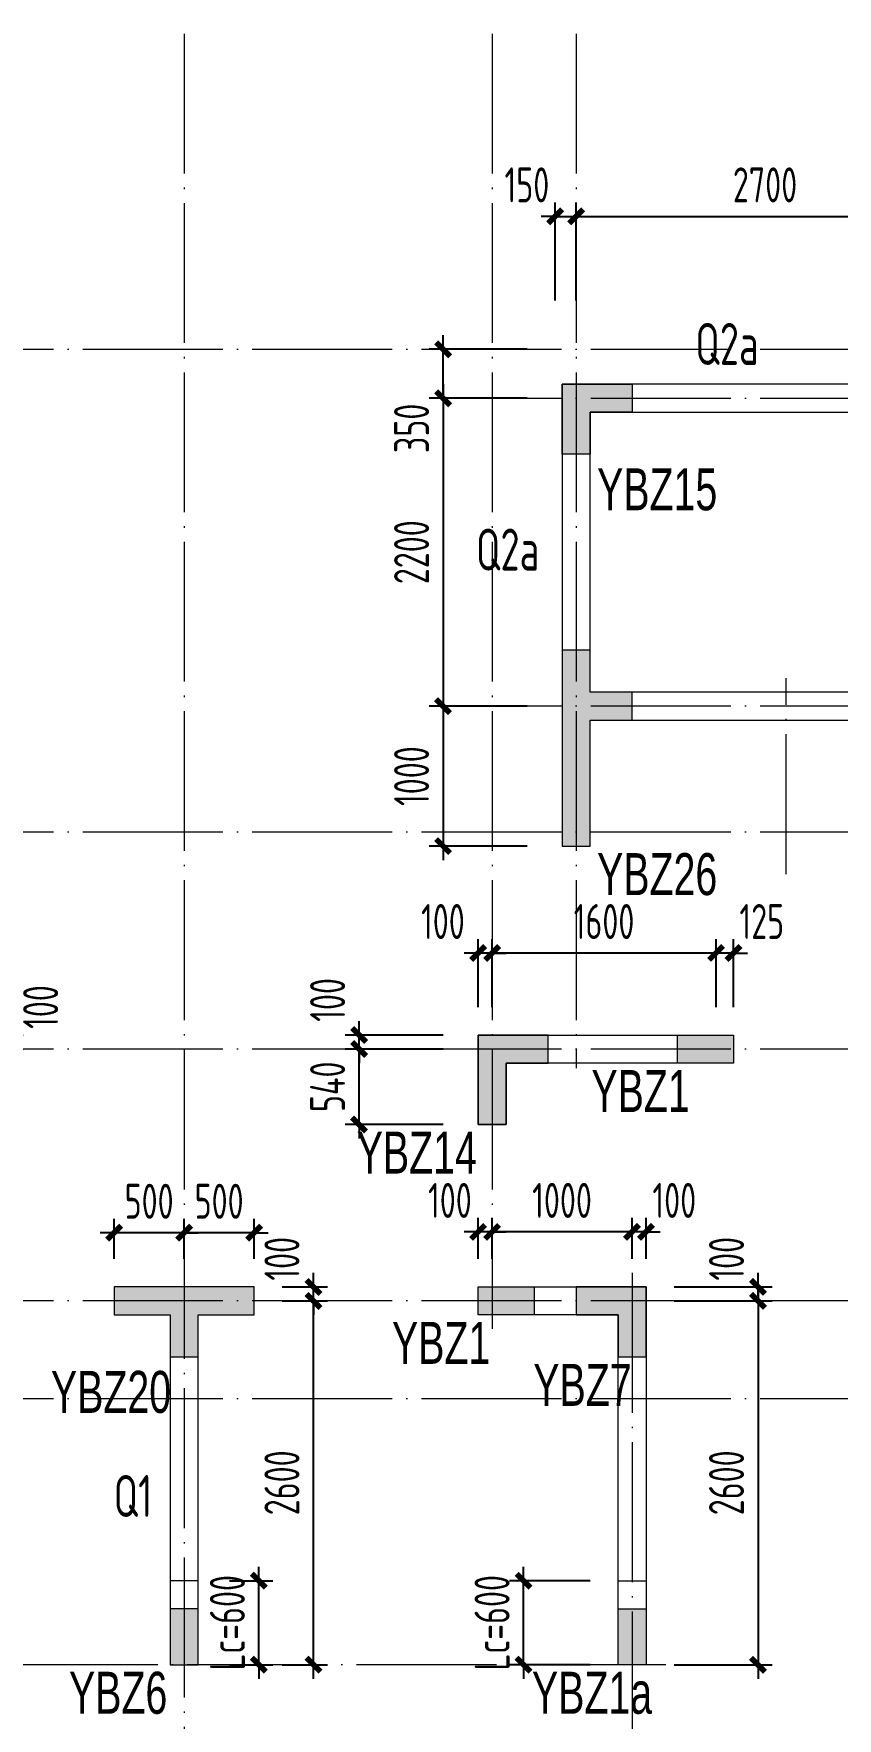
# Model space of a CAD drawing. Extents: x -129922 to 1190196, y -520662 to 139923.
# Drawn here: x 319721 to 325462, y -278751 to -266713 of the extents above; entities that cross this region are included whole.
import ezdxf
from ezdxf.enums import TextEntityAlignment as Align

# ---------------------------------------------------------------- set-up
doc = ezdxf.new("R2010")
doc.units = 0
doc.header["$LTSCALE"] = 1000
doc.header["$MEASUREMENT"] = 0
doc.linetypes.add('DOTE', pattern=[2.42, 2, -0.2, 0.02, -0.2])
for name, color, linetype, lineweight in [('A-轴线-塔楼', 1, 'DOTE', 9), ('A-轴线-隔墙', 41, 'DOTE', 9), ('S-基础-HATCH', 251, 'Continuous', 20), ('S-墙柱-COLU', 50, 'Continuous', 20), ('S-墙柱-DIM', 3, 'Continuous', 20), ('S-墙柱-Lc填充', 8, 'Continuous', 9), ('S-墙柱-WALL', 6, 'Continuous', 20), ('S-墙柱-编号', 4, 'Continuous', 20), ('S-通用-TEXT', 7, 'Continuous', 20)]:
    doc.layers.add(name, color=color, linetype=linetype, lineweight=lineweight)
doc.styles.add('BW_Dim', font='Bweng.shx', dxfattribs={"width": 0.7, "bigfont": 'hztxt.shx'})
doc.styles.add('TSSD_Dimension', font='tssdeng.shx', dxfattribs={"width": 0.7, "bigfont": 'HZTXT.SHX'})
doc.styles.add('TSSD_Rein', font='tssdeng.shx', dxfattribs={"width": 0.7, "bigfont": 'hztxt.shx'})
doc.dimstyles.new('TSSD_100_100', dxfattribs={"dimtxt": 250, "dimasz": 100, "dimexe": 100, "dimexo": 200, "dimgap": 100, "dimtad": 1, "dimdec": 0, "dimzin": 0, "dimdsep": 46, "dimtxsty": 'TSSD_Dimension', "dimblk": 'ARCHTICK', "dimcen": 0, "dimdle": 100, "dimclrt": 7, "dimadec": 0, "dimazin": 0, "dimtfac": 1, "dimtdec": 0, "dimtix": 1, "dimtmove": 2, "dimatfit": 0, "dimfxl": 0, "dimtolj": 1, "dimtzin": 0, "dimarcsym": 0})

# ---------------------------------------------------------------- blocks, each defined once
blk = doc.blocks.new('ZHOUWANG3')
at = {"layer": 'A-轴线-塔楼', "linetype": 'DOTE', "ltscale": 0.5}
for p, q in [((118952, 248942), (118952, 226834)), ((121152, 248942), (121152, 239686)), ((121752, 248942), (121752, 241550)), ((139798, 246686), (85362, 246686)), ((139798, 246336), (121152, 246336)), ((139798, 244136), (121152, 244136)), ((139798, 243236), (85362, 243236)), ((139798, 241686), (85362, 241686)), ((122152, 240086), (122152, 225988)), ((139798, 239886), (85362, 239886)), ((139798, 239186), (85362, 239186))]:
    blk.add_line(p, q, dxfattribs=at)
at = {"layer": 'A-轴线-隔墙', "ltscale": 0.5}
for p, q in [((123252, 242936), (123252, 244336)), ((122394, 237286), (101608, 237286))]:
    blk.add_line(p, q, dxfattribs=at)
blk = doc.blocks.new('_ArchTick')
at = {"color": 0, "linetype": 'ByBlock', "const_width": 0.4}
blk.add_lwpolyline([(-0.5, -0.5), (0.5, 0.5)], dxfattribs=at)
blk = doc.blocks.new('*D1221')
at = {"layer": 'Defpoints', "color": 0, "transparency": 16777216}
for p in [(318696, -273868), (319546, -273868), (318746, -273968)]:
    blk.add_point(p, dxfattribs=at)
at = {"layer": 'S-墙柱-DIM', "color": 0, "lineweight": -2, "transparency": 16777216}
for p, q in [((318896, -273868), (319646, -273868)), ((319546, -273868), (319546, -273768)), ((319546, -273968), (319546, -273868)), ((318946, -273968), (319646, -273968)), ((319546, -273968), (319546, -274068))]:
    blk.add_line(p, q, dxfattribs=at)
at = {"layer": 'S-墙柱-DIM', "color": 0, "lineweight": -2, "transparency": 16777216, "xscale": 100, "yscale": 100, "zscale": 100}
for p, rotation in [((319546, -273868), 270), ((319546, -273968), 90)]:
    blk.add_blockref('_ArchTick', p, dxfattribs=dict(at, rotation=rotation))
at = {"layer": 'S-墙柱-DIM', "color": 7, "transparency": 16777216, "insert": (319771, -273668), "char_height": 250, "attachment_point": 5, "rotation": 90, "style": 'TSSD_Dimension'}
blk.add_mtext('\\A1;100', dxfattribs=at)
blk = doc.blocks.new('*D1232')
at = {"layer": 'Defpoints', "color": 0, "transparency": 16777216}
for p in [(320296, -275281), (320296, -275668), (320796, -275668)]:
    blk.add_point(p, dxfattribs=at)
at = {"layer": 'S-墙柱-DIM', "color": 0, "lineweight": -2, "transparency": 16777216}
for p, q in [((320296, -275468), (320296, -275181)), ((320796, -275468), (320796, -275181)), ((320296, -275281), (320196, -275281)), ((320796, -275281), (320296, -275281)), ((320796, -275281), (320896, -275281))]:
    blk.add_line(p, q, dxfattribs=at)
at = {"layer": 'S-墙柱-DIM', "color": 0, "lineweight": -2, "transparency": 16777216, "xscale": 100, "yscale": 100, "zscale": 100}
blk.add_blockref('_ArchTick', (320296, -275281), dxfattribs=at)
at = {"layer": 'S-墙柱-DIM', "color": 0, "lineweight": -2, "transparency": 16777216, "xscale": 100, "yscale": 100, "zscale": 100, "rotation": 180}
blk.add_blockref('_ArchTick', (320796, -275281), dxfattribs=at)
at = {"layer": 'S-墙柱-DIM', "color": 7, "transparency": 16777216, "insert": (320546, -275056), "char_height": 250, "attachment_point": 5, "style": 'TSSD_Dimension'}
blk.add_mtext('\\A1;500', dxfattribs=at)
blk = doc.blocks.new('*D1233')
at = {"layer": 'Defpoints', "color": 0, "transparency": 16777216}
for p in [(320796, -275281), (320796, -275668), (321296, -275668)]:
    blk.add_point(p, dxfattribs=at)
at = {"layer": 'S-墙柱-DIM', "color": 0, "lineweight": -2, "transparency": 16777216}
for p, q in [((320796, -275468), (320796, -275181)), ((321296, -275468), (321296, -275181)), ((320796, -275281), (320696, -275281)), ((321296, -275281), (320796, -275281)), ((321296, -275281), (321396, -275281))]:
    blk.add_line(p, q, dxfattribs=at)
at = {"layer": 'S-墙柱-DIM', "color": 0, "lineweight": -2, "transparency": 16777216, "xscale": 100, "yscale": 100, "zscale": 100}
blk.add_blockref('_ArchTick', (320796, -275281), dxfattribs=at)
at = {"layer": 'S-墙柱-DIM', "color": 0, "lineweight": -2, "transparency": 16777216, "xscale": 100, "yscale": 100, "zscale": 100, "rotation": 180}
blk.add_blockref('_ArchTick', (321296, -275281), dxfattribs=at)
at = {"layer": 'S-墙柱-DIM', "color": 7, "transparency": 16777216, "insert": (321046, -275056), "char_height": 250, "attachment_point": 5, "style": 'TSSD_Dimension'}
blk.add_mtext('\\A1;500', dxfattribs=at)
blk = doc.blocks.new('*D1234')
at = {"layer": 'Defpoints', "color": 0, "transparency": 16777216}
for p in [(321296, -275668), (321720, -275668), (321296, -275768)]:
    blk.add_point(p, dxfattribs=at)
at = {"layer": 'S-墙柱-DIM', "color": 0, "lineweight": -2, "transparency": 16777216}
for p, q in [((321496, -275668), (321820, -275668)), ((321720, -275668), (321720, -275568)), ((321720, -275768), (321720, -275668)), ((321496, -275768), (321820, -275768)), ((321720, -275768), (321720, -275868))]:
    blk.add_line(p, q, dxfattribs=at)
at = {"layer": 'S-墙柱-DIM', "color": 0, "lineweight": -2, "transparency": 16777216, "xscale": 100, "yscale": 100, "zscale": 100}
for p, rotation in [((321720, -275668), 270), ((321720, -275768), 90)]:
    blk.add_blockref('_ArchTick', p, dxfattribs=dict(at, rotation=rotation))
at = {"layer": 'S-墙柱-DIM', "color": 7, "transparency": 16777216, "insert": (321495, -275467), "char_height": 250, "attachment_point": 5, "rotation": 90, "style": 'TSSD_Dimension'}
blk.add_mtext('\\A1;100', dxfattribs=at)
blk = doc.blocks.new('*D1235')
at = {"layer": 'Defpoints', "color": 0, "transparency": 16777216}
for p in [(321296, -275768), (321720, -275768), (321296, -278368)]:
    blk.add_point(p, dxfattribs=at)
at = {"layer": 'S-墙柱-DIM', "color": 0, "lineweight": -2, "transparency": 16777216}
for p, q in [((321720, -278468), (321720, -275668)), ((321496, -275768), (321820, -275768)), ((321496, -278368), (321820, -278368))]:
    blk.add_line(p, q, dxfattribs=at)
at = {"layer": 'S-墙柱-DIM', "color": 0, "lineweight": -2, "transparency": 16777216, "xscale": 100, "yscale": 100, "zscale": 100}
for p, rotation in [((321720, -275768), 90), ((321720, -278368), 270)]:
    blk.add_blockref('_ArchTick', p, dxfattribs=dict(at, rotation=rotation))
at = {"layer": 'S-墙柱-DIM', "color": 7, "transparency": 16777216, "insert": (321495, -277068), "char_height": 250, "attachment_point": 5, "rotation": 90, "style": 'TSSD_Dimension'}
blk.add_mtext('\\A1;2600', dxfattribs=at)
blk = doc.blocks.new('*D1236')
at = {"layer": 'Defpoints', "color": 0, "transparency": 16777216}
for p in [(323996, -275275), (323996, -275668), (324096, -275668)]:
    blk.add_point(p, dxfattribs=at)
at = {"layer": 'S-墙柱-DIM', "color": 0, "lineweight": -2, "transparency": 16777216}
for p, q in [((323996, -275468), (323996, -275175)), ((324096, -275468), (324096, -275175)), ((323996, -275275), (323896, -275275)), ((324096, -275275), (323996, -275275)), ((324096, -275275), (324196, -275275))]:
    blk.add_line(p, q, dxfattribs=at)
at = {"layer": 'S-墙柱-DIM', "color": 0, "lineweight": -2, "transparency": 16777216, "xscale": 100, "yscale": 100, "zscale": 100}
blk.add_blockref('_ArchTick', (323996, -275275), dxfattribs=at)
at = {"layer": 'S-墙柱-DIM', "color": 0, "lineweight": -2, "transparency": 16777216, "xscale": 100, "yscale": 100, "zscale": 100, "rotation": 180}
blk.add_blockref('_ArchTick', (324096, -275275), dxfattribs=at)
at = {"layer": 'S-墙柱-DIM', "color": 7, "transparency": 16777216, "insert": (324298, -275050), "char_height": 250, "attachment_point": 5, "style": 'TSSD_Dimension'}
blk.add_mtext('\\A1;100', dxfattribs=at)
blk = doc.blocks.new('*D1237')
at = {"layer": 'Defpoints', "color": 0, "transparency": 16777216}
for p in [(322996, -275275), (322996, -275668), (323996, -275668)]:
    blk.add_point(p, dxfattribs=at)
at = {"layer": 'S-墙柱-DIM', "color": 0, "lineweight": -2, "transparency": 16777216}
for p, q in [((322996, -275468), (322996, -275175)), ((323996, -275468), (323996, -275175)), ((324096, -275275), (322896, -275275))]:
    blk.add_line(p, q, dxfattribs=at)
at = {"layer": 'S-墙柱-DIM', "color": 0, "lineweight": -2, "transparency": 16777216, "xscale": 100, "yscale": 100, "zscale": 100, "rotation": 180}
blk.add_blockref('_ArchTick', (322996, -275275), dxfattribs=at)
at = {"layer": 'S-墙柱-DIM', "color": 0, "lineweight": -2, "transparency": 16777216, "xscale": 100, "yscale": 100, "zscale": 100}
blk.add_blockref('_ArchTick', (323996, -275275), dxfattribs=at)
at = {"layer": 'S-墙柱-DIM', "color": 7, "transparency": 16777216, "insert": (323496, -275050), "char_height": 250, "attachment_point": 5, "style": 'TSSD_Dimension'}
blk.add_mtext('\\A1;1000', dxfattribs=at)
blk = doc.blocks.new('*D1238')
at = {"layer": 'Defpoints', "color": 0, "transparency": 16777216}
for p in [(322896, -275275), (322896, -275668), (322996, -275668)]:
    blk.add_point(p, dxfattribs=at)
at = {"layer": 'S-墙柱-DIM', "color": 0, "lineweight": -2, "transparency": 16777216}
for p, q in [((322896, -275468), (322896, -275175)), ((322996, -275468), (322996, -275175)), ((322896, -275275), (322796, -275275)), ((322996, -275275), (322896, -275275)), ((322996, -275275), (323096, -275275))]:
    blk.add_line(p, q, dxfattribs=at)
at = {"layer": 'S-墙柱-DIM', "color": 0, "lineweight": -2, "transparency": 16777216, "xscale": 100, "yscale": 100, "zscale": 100}
blk.add_blockref('_ArchTick', (322896, -275275), dxfattribs=at)
at = {"layer": 'S-墙柱-DIM', "color": 0, "lineweight": -2, "transparency": 16777216, "xscale": 100, "yscale": 100, "zscale": 100, "rotation": 180}
blk.add_blockref('_ArchTick', (322996, -275275), dxfattribs=at)
at = {"layer": 'S-墙柱-DIM', "color": 7, "transparency": 16777216, "insert": (322695, -275050), "char_height": 250, "attachment_point": 5, "style": 'TSSD_Dimension'}
blk.add_mtext('\\A1;100', dxfattribs=at)
blk = doc.blocks.new('*D1239')
at = {"layer": 'Defpoints', "color": 0, "transparency": 16777216}
for p in [(324096, -275668), (324896, -275668), (324096, -275768)]:
    blk.add_point(p, dxfattribs=at)
at = {"layer": 'S-墙柱-DIM', "color": 0, "lineweight": -2, "transparency": 16777216}
for p, q in [((324296, -275668), (324996, -275668)), ((324896, -275668), (324896, -275568)), ((324896, -275768), (324896, -275668)), ((324296, -275768), (324996, -275768)), ((324896, -275768), (324896, -275868))]:
    blk.add_line(p, q, dxfattribs=at)
at = {"layer": 'S-墙柱-DIM', "color": 0, "lineweight": -2, "transparency": 16777216, "xscale": 100, "yscale": 100, "zscale": 100}
for p, rotation in [((324896, -275668), 270), ((324896, -275768), 90)]:
    blk.add_blockref('_ArchTick', p, dxfattribs=dict(at, rotation=rotation))
at = {"layer": 'S-墙柱-DIM', "color": 7, "transparency": 16777216, "insert": (324671, -275467), "char_height": 250, "attachment_point": 5, "rotation": 90, "style": 'TSSD_Dimension'}
blk.add_mtext('\\A1;100', dxfattribs=at)
blk = doc.blocks.new('*D1240')
at = {"layer": 'Defpoints', "color": 0, "transparency": 16777216}
for p in [(324096, -275768), (324096, -278368), (324896, -278368)]:
    blk.add_point(p, dxfattribs=at)
at = {"layer": 'S-墙柱-DIM', "color": 0, "lineweight": -2, "transparency": 16777216}
for p, q in [((324896, -275668), (324896, -278468)), ((324296, -275768), (324996, -275768)), ((324296, -278368), (324996, -278368))]:
    blk.add_line(p, q, dxfattribs=at)
at = {"layer": 'S-墙柱-DIM', "color": 0, "lineweight": -2, "transparency": 16777216, "xscale": 100, "yscale": 100, "zscale": 100}
for p, rotation in [((324896, -275768), 90), ((324896, -278368), 270)]:
    blk.add_blockref('_ArchTick', p, dxfattribs=dict(at, rotation=rotation))
at = {"layer": 'S-墙柱-DIM', "color": 7, "transparency": 16777216, "insert": (324671, -277068), "char_height": 250, "attachment_point": 5, "rotation": 90, "style": 'TSSD_Dimension'}
blk.add_mtext('\\A1;2600', dxfattribs=at)
blk = doc.blocks.new('*D1245')
at = {"layer": 'Defpoints', "color": 0, "transparency": 16777216}
for p in [(322896, -273282), (322896, -273868), (322996, -273868)]:
    blk.add_point(p, dxfattribs=at)
at = {"layer": 'S-墙柱-DIM', "color": 0, "lineweight": -2, "transparency": 16777216}
for p, q in [((322896, -273668), (322896, -273182)), ((322996, -273668), (322996, -273182)), ((322896, -273282), (322796, -273282)), ((322996, -273282), (322896, -273282)), ((322996, -273282), (323096, -273282))]:
    blk.add_line(p, q, dxfattribs=at)
at = {"layer": 'S-墙柱-DIM', "color": 0, "lineweight": -2, "transparency": 16777216, "xscale": 100, "yscale": 100, "zscale": 100}
blk.add_blockref('_ArchTick', (322896, -273282), dxfattribs=at)
at = {"layer": 'S-墙柱-DIM', "color": 0, "lineweight": -2, "transparency": 16777216, "xscale": 100, "yscale": 100, "zscale": 100, "rotation": 180}
blk.add_blockref('_ArchTick', (322996, -273282), dxfattribs=at)
at = {"layer": 'S-墙柱-DIM', "color": 7, "transparency": 16777216, "insert": (322645, -273057), "char_height": 250, "attachment_point": 5, "style": 'TSSD_Dimension'}
blk.add_mtext('\\A1;100', dxfattribs=at)
blk = doc.blocks.new('*D1246')
at = {"layer": 'Defpoints', "color": 0, "transparency": 16777216}
for p in [(322996, -273282), (322996, -273868), (324596, -273868)]:
    blk.add_point(p, dxfattribs=at)
at = {"layer": 'S-墙柱-DIM', "color": 0, "lineweight": -2, "transparency": 16777216}
for p, q in [((322996, -273668), (322996, -273182)), ((324596, -273668), (324596, -273182)), ((324696, -273282), (322896, -273282))]:
    blk.add_line(p, q, dxfattribs=at)
at = {"layer": 'S-墙柱-DIM', "color": 0, "lineweight": -2, "transparency": 16777216, "xscale": 100, "yscale": 100, "zscale": 100, "rotation": 180}
blk.add_blockref('_ArchTick', (322996, -273282), dxfattribs=at)
at = {"layer": 'S-墙柱-DIM', "color": 0, "lineweight": -2, "transparency": 16777216, "xscale": 100, "yscale": 100, "zscale": 100}
blk.add_blockref('_ArchTick', (324596, -273282), dxfattribs=at)
at = {"layer": 'S-墙柱-DIM', "color": 7, "transparency": 16777216, "insert": (323796, -273057), "char_height": 250, "attachment_point": 5, "style": 'TSSD_Dimension'}
blk.add_mtext('\\A1;1600', dxfattribs=at)
blk = doc.blocks.new('*D1247')
at = {"layer": 'Defpoints', "color": 0, "transparency": 16777216}
for p in [(324596, -273282), (324596, -273868), (324721, -273868)]:
    blk.add_point(p, dxfattribs=at)
at = {"layer": 'S-墙柱-DIM', "color": 0, "lineweight": -2, "transparency": 16777216}
for p, q in [((324596, -273668), (324596, -273182)), ((324721, -273668), (324721, -273182)), ((324596, -273282), (324496, -273282)), ((324721, -273282), (324596, -273282)), ((324721, -273282), (324821, -273282))]:
    blk.add_line(p, q, dxfattribs=at)
at = {"layer": 'S-墙柱-DIM', "color": 0, "lineweight": -2, "transparency": 16777216, "xscale": 100, "yscale": 100, "zscale": 100}
blk.add_blockref('_ArchTick', (324596, -273282), dxfattribs=at)
at = {"layer": 'S-墙柱-DIM', "color": 0, "lineweight": -2, "transparency": 16777216, "xscale": 100, "yscale": 100, "zscale": 100, "rotation": 180}
blk.add_blockref('_ArchTick', (324721, -273282), dxfattribs=at)
at = {"layer": 'S-墙柱-DIM', "color": 7, "transparency": 16777216, "insert": (324923, -273057), "char_height": 250, "attachment_point": 5, "style": 'TSSD_Dimension'}
blk.add_mtext('\\A1;125', dxfattribs=at)
blk = doc.blocks.new('*D1248')
at = {"layer": 'Defpoints', "color": 0, "transparency": 16777216}
for p in [(322046, -273868), (322846, -273868), (322846, -273968)]:
    blk.add_point(p, dxfattribs=at)
at = {"layer": 'S-墙柱-DIM', "color": 0, "lineweight": -2, "transparency": 16777216}
for p, q in [((322646, -273868), (321946, -273868)), ((322046, -273868), (322046, -273768)), ((322046, -273968), (322046, -273868)), ((322646, -273968), (321946, -273968)), ((322046, -273968), (322046, -274068))]:
    blk.add_line(p, q, dxfattribs=at)
at = {"layer": 'S-墙柱-DIM', "color": 0, "lineweight": -2, "transparency": 16777216, "xscale": 100, "yscale": 100, "zscale": 100}
for p, rotation in [((322046, -273868), 270), ((322046, -273968), 90)]:
    blk.add_blockref('_ArchTick', p, dxfattribs=dict(at, rotation=rotation))
at = {"layer": 'S-墙柱-DIM', "color": 7, "transparency": 16777216, "insert": (321821, -273617), "char_height": 250, "attachment_point": 5, "rotation": 90, "style": 'TSSD_Dimension'}
blk.add_mtext('\\A1;100', dxfattribs=at)
blk = doc.blocks.new('*D1249')
at = {"layer": 'Defpoints', "color": 0, "transparency": 16777216}
for p in [(322046, -273968), (322846, -273968), (322846, -274508)]:
    blk.add_point(p, dxfattribs=at)
at = {"layer": 'S-墙柱-DIM', "color": 0, "lineweight": -2, "transparency": 16777216}
for p, q in [((322046, -273968), (322046, -273868)), ((322646, -273968), (321946, -273968)), ((322046, -274508), (322046, -273968)), ((322646, -274508), (321946, -274508)), ((322046, -274508), (322046, -274608))]:
    blk.add_line(p, q, dxfattribs=at)
at = {"layer": 'S-墙柱-DIM', "color": 0, "lineweight": -2, "transparency": 16777216, "xscale": 100, "yscale": 100, "zscale": 100}
for p, rotation in [((322046, -273968), 270), ((322046, -274508), 90)]:
    blk.add_blockref('_ArchTick', p, dxfattribs=dict(at, rotation=rotation))
at = {"layer": 'S-墙柱-DIM', "color": 7, "transparency": 16777216, "insert": (321821, -274238), "char_height": 250, "attachment_point": 5, "rotation": 90, "style": 'TSSD_Dimension'}
blk.add_mtext('\\A1;540', dxfattribs=at)
blk = doc.blocks.new('*D1293')
at = {"layer": 'Defpoints', "color": 0, "transparency": 16777216}
for p in [(320921, -277768), (321330, -277768), (320921, -278368)]:
    blk.add_point(p, dxfattribs=at)
at = {"layer": 'S-墙柱-DIM', "color": 0, "lineweight": -2, "transparency": 16777216}
for p, q in [((321330, -277768), (321330, -277668)), ((321121, -277768), (321430, -277768)), ((321330, -278368), (321330, -277768)), ((321121, -278368), (321430, -278368)), ((321330, -278368), (321330, -278468))]:
    blk.add_line(p, q, dxfattribs=at)
at = {"layer": 'S-墙柱-DIM', "color": 0, "lineweight": -2, "transparency": 16777216, "xscale": 100, "yscale": 100, "zscale": 100}
for p, rotation in [((321330, -277768), 270), ((321330, -278368), 90)]:
    blk.add_blockref('_ArchTick', p, dxfattribs=dict(at, rotation=rotation))
at = {"layer": 'S-墙柱-DIM', "color": 7, "transparency": 16777216, "insert": (321105, -278068), "char_height": 250, "attachment_point": 5, "rotation": 90, "style": 'TSSD_Dimension'}
blk.add_mtext('\\A1;Lc=600', dxfattribs=at)
blk = doc.blocks.new('*D1294')
at = {"layer": 'Defpoints', "color": 0, "transparency": 16777216}
for p in [(323221, -277768), (323896, -277768), (323896, -278368)]:
    blk.add_point(p, dxfattribs=at)
at = {"layer": 'S-墙柱-DIM', "color": 0, "lineweight": -2, "transparency": 16777216}
for p, q in [((323221, -277768), (323221, -277668)), ((323696, -277768), (323121, -277768)), ((323221, -278368), (323221, -277768)), ((323696, -278368), (323121, -278368)), ((323221, -278368), (323221, -278468))]:
    blk.add_line(p, q, dxfattribs=at)
at = {"layer": 'S-墙柱-DIM', "color": 0, "lineweight": -2, "transparency": 16777216, "xscale": 100, "yscale": 100, "zscale": 100}
for p, rotation in [((323221, -277768), 270), ((323221, -278368), 90)]:
    blk.add_blockref('_ArchTick', p, dxfattribs=dict(at, rotation=rotation))
at = {"layer": 'S-墙柱-DIM', "color": 7, "transparency": 16777216, "insert": (322996, -278068), "char_height": 250, "attachment_point": 5, "rotation": 90, "style": 'TSSD_Dimension'}
blk.add_mtext('\\A1;Lc=600', dxfattribs=at)
blk = doc.blocks.new('*D1300')
at = {"layer": 'Defpoints', "color": 0, "transparency": 16777216}
for p in [(323446, -269318), (322646, -271518), (323446, -271518)]:
    blk.add_point(p, dxfattribs=at)
at = {"layer": 'S-墙柱-DIM', "color": 0, "lineweight": -2, "transparency": 16777216}
for p, q in [((322646, -269218), (322646, -271618)), ((323246, -269318), (322546, -269318)), ((323246, -271518), (322546, -271518))]:
    blk.add_line(p, q, dxfattribs=at)
at = {"layer": 'S-墙柱-DIM', "color": 0, "lineweight": -2, "transparency": 16777216, "xscale": 100, "yscale": 100, "zscale": 100}
for p, rotation in [((322646, -269318), 90), ((322646, -271518), 270)]:
    blk.add_blockref('_ArchTick', p, dxfattribs=dict(at, rotation=rotation))
at = {"layer": 'S-墙柱-DIM', "color": 7, "transparency": 16777216, "insert": (322421, -270418), "char_height": 250, "attachment_point": 5, "rotation": 90, "style": 'TSSD_Dimension'}
blk.add_mtext('\\A1;2200', dxfattribs=at)
blk = doc.blocks.new('*D1302')
at = {"layer": 'Defpoints', "color": 0, "transparency": 16777216}
for p in [(326296, -268018), (323596, -268818), (326296, -268818)]:
    blk.add_point(p, dxfattribs=at)
at = {"layer": 'S-墙柱-DIM', "color": 0, "lineweight": -2, "transparency": 16777216}
for p, q in [((323596, -268618), (323596, -267918)), ((326296, -268618), (326296, -267918)), ((323496, -268018), (326396, -268018))]:
    blk.add_line(p, q, dxfattribs=at)
at = {"layer": 'S-墙柱-DIM', "color": 0, "lineweight": -2, "transparency": 16777216, "xscale": 100, "yscale": 100, "zscale": 100, "rotation": 180}
blk.add_blockref('_ArchTick', (323596, -268018), dxfattribs=at)
at = {"layer": 'S-墙柱-DIM', "color": 0, "lineweight": -2, "transparency": 16777216, "xscale": 100, "yscale": 100, "zscale": 100}
blk.add_blockref('_ArchTick', (326296, -268018), dxfattribs=at)
at = {"layer": 'S-墙柱-DIM', "color": 7, "transparency": 16777216, "insert": (324946, -267793), "char_height": 250, "attachment_point": 5, "style": 'TSSD_Dimension'}
blk.add_mtext('\\A1;2700', dxfattribs=at)
blk = doc.blocks.new('*D1303')
at = {"layer": 'Defpoints', "color": 0, "transparency": 16777216}
for p in [(323596, -268018), (323446, -268818), (323596, -268818)]:
    blk.add_point(p, dxfattribs=at)
at = {"layer": 'S-墙柱-DIM', "color": 0, "lineweight": -2, "transparency": 16777216}
for p, q in [((323446, -268618), (323446, -267918)), ((323596, -268618), (323596, -267918)), ((323446, -268018), (323346, -268018)), ((323446, -268018), (323596, -268018)), ((323596, -268018), (323696, -268018))]:
    blk.add_line(p, q, dxfattribs=at)
at = {"layer": 'S-墙柱-DIM', "color": 0, "lineweight": -2, "transparency": 16777216, "xscale": 100, "yscale": 100, "zscale": 100}
blk.add_blockref('_ArchTick', (323446, -268018), dxfattribs=at)
at = {"layer": 'S-墙柱-DIM', "color": 0, "lineweight": -2, "transparency": 16777216, "xscale": 100, "yscale": 100, "zscale": 100, "rotation": 180}
blk.add_blockref('_ArchTick', (323596, -268018), dxfattribs=at)
at = {"layer": 'S-墙柱-DIM', "color": 7, "transparency": 16777216, "insert": (323245, -267793), "char_height": 250, "attachment_point": 5, "style": 'TSSD_Dimension'}
blk.add_mtext('\\A1;150', dxfattribs=at)
blk = doc.blocks.new('*D1304')
at = {"layer": 'Defpoints', "color": 0, "transparency": 16777216}
for p in [(322646, -268968), (323446, -268968), (323446, -269318)]:
    blk.add_point(p, dxfattribs=at)
at = {"layer": 'S-墙柱-DIM', "color": 0, "lineweight": -2, "transparency": 16777216}
for p, q in [((322646, -268968), (322646, -268868)), ((323246, -268968), (322546, -268968)), ((322646, -269318), (322646, -268968)), ((323246, -269318), (322546, -269318)), ((322646, -269318), (322646, -269418))]:
    blk.add_line(p, q, dxfattribs=at)
at = {"layer": 'S-墙柱-DIM', "color": 0, "lineweight": -2, "transparency": 16777216, "xscale": 100, "yscale": 100, "zscale": 100}
for p, rotation in [((322646, -268968), 270), ((322646, -269318), 90)]:
    blk.add_blockref('_ArchTick', p, dxfattribs=dict(at, rotation=rotation))
at = {"layer": 'S-墙柱-DIM', "color": 7, "transparency": 16777216, "insert": (322421, -269533), "char_height": 250, "attachment_point": 5, "rotation": 90, "style": 'TSSD_Dimension'}
blk.add_mtext('\\A1;350', dxfattribs=at)
blk = doc.blocks.new('*D1305')
at = {"layer": 'Defpoints', "color": 0, "transparency": 16777216}
for p in [(323446, -271518), (322646, -272518), (323446, -272518)]:
    blk.add_point(p, dxfattribs=at)
at = {"layer": 'S-墙柱-DIM', "color": 0, "lineweight": -2, "transparency": 16777216}
for p, q in [((322646, -271418), (322646, -272618)), ((323246, -271518), (322546, -271518)), ((323246, -272518), (322546, -272518))]:
    blk.add_line(p, q, dxfattribs=at)
at = {"layer": 'S-墙柱-DIM', "color": 0, "lineweight": -2, "transparency": 16777216, "xscale": 100, "yscale": 100, "zscale": 100}
for p, rotation in [((322646, -271518), 90), ((322646, -272518), 270)]:
    blk.add_blockref('_ArchTick', p, dxfattribs=dict(at, rotation=rotation))
at = {"layer": 'S-墙柱-DIM', "color": 7, "transparency": 16777216, "insert": (322421, -272018), "char_height": 250, "attachment_point": 5, "rotation": 90, "style": 'TSSD_Dimension'}
blk.add_mtext('\\A1;1000', dxfattribs=at)

msp = doc.modelspace()

# ---------------------------------------------------------------- hatches: boundary and pattern name
at = {"layer": 'S-基础-HATCH'}
for points in [[(323696.4, -269418.2), (323696.4, -269718.2), (323496.4, -269718.2), (323496.4, -269218.2), (323996.4, -269218.2), (323996.4, -269418.2)], [(323496.4, -272518.2), (323696.4, -272518.2), (323696.4, -271618.2), (323996.4, -271618.2), (323996.4, -271418.2), (323696.4, -271418.2), (323696.4, -271118.2), (323496.4, -271118.2)], [(323096.4, -274068.2), (323396.4, -274068.2), (323396.4, -273868.2), (322896.4, -273868.2), (322896.4, -274508.2), (323096.4, -274508.2)], [(324321.4, -273868.2), (324721.4, -273868.2), (324721.4, -274068.2), (324321.4, -274068.2)], [(320896.4, -275868.2), (321296.4, -275868.2), (321296.4, -275668.2), (320296.4, -275668.2), (320296.4, -275868.2), (320696.4, -275868.2), (320696.4, -276168.2), (320896.4, -276168.2)], [(322896.4, -275868.2), (322896.4, -275668.2), (323296.4, -275668.2), (323296.4, -275868.2)], [(323896.4, -275868.2), (323896.4, -276168.2), (324096.4, -276168.2), (324096.4, -275668.2), (323596.4, -275668.2), (323596.4, -275868.2)], [(320696.4, -278368.2), (320896.4, -278368.2), (320896.4, -277968.2), (320696.4, -277968.2)], [(324096.4, -277968.2), (324096.4, -278368.2), (323896.4, -278368.2), (323896.4, -277968.2)]]:
    msp.add_hatch(color=256, dxfattribs=at).paths.add_polyline_path(points)

# ---------------------------------------------------------------- linework, layer by layer
at = {"layer": 'S-墙柱-COLU'}
for points in [[(323696.4, -269418.2), (323696.4, -269718.2), (323496.4, -269718.2), (323496.4, -269218.2), (323996.4, -269218.2), (323996.4, -269418.2)], [(323496.4, -272518.2), (323696.4, -272518.2), (323696.4, -271618.2), (323996.4, -271618.2), (323996.4, -271418.2), (323696.4, -271418.2), (323696.4, -271118.2), (323496.4, -271118.2)], [(323096.4, -274068.2), (323396.4, -274068.2), (323396.4, -273868.2), (322896.4, -273868.2), (322896.4, -274508.2), (323096.4, -274508.2)], [(324321.4, -273868.2), (324721.4, -273868.2), (324721.4, -274068.2), (324321.4, -274068.2)], [(320896.4, -275868.2), (321296.4, -275868.2), (321296.4, -275668.2), (320296.4, -275668.2), (320296.4, -275868.2), (320696.4, -275868.2), (320696.4, -276168.2), (320896.4, -276168.2)], [(322896.4, -275868.2), (322896.4, -275668.2), (323296.4, -275668.2), (323296.4, -275868.2)], [(323896.4, -275868.2), (323896.4, -276168.2), (324096.4, -276168.2), (324096.4, -275668.2), (323596.4, -275668.2), (323596.4, -275868.2)], [(320696.4, -278368.2), (320896.4, -278368.2), (320896.4, -277968.2), (320696.4, -277968.2)], [(324096.4, -277968.2), (324096.4, -278368.2), (323896.4, -278368.2), (323896.4, -277968.2)]]:
    msp.add_lwpolyline(points, close=True, dxfattribs=at)
at = {"layer": 'S-墙柱-Lc填充'}
for p, q in [((320896.4, -277768.2), (320696.4, -277768.2)), ((323896.4, -277768.2), (324096.4, -277768.2))]:
    msp.add_line(p, q, dxfattribs=at)
at = {"layer": 'S-墙柱-WALL'}
for points in [[(323696.4, -271618.2), (326396.4, -271618.2), (326396.4, -270968.2), (326196.4, -270968.2), (326196.4, -271418.2), (323696.4, -271418.2), (323696.4, -269418.2), (326196.4, -269418.2), (326196.4, -269868.2), (326396.4, -269868.2), (326396.4, -268818.2), (325896.4, -268818.2), (325896.4, -269218.2), (323496.4, -269218.2), (323496.4, -272518.2), (323696.4, -272518.2)], [(324721.4, -273868.2), (324721.4, -274068.2), (323096.4, -274068.2), (323096.4, -274508.2), (322896.4, -274508.2), (322896.4, -273868.2)], [(320696.4, -278368.2), (320896.4, -278368.2), (320896.4, -275868.2), (321296.4, -275868.2), (321296.4, -275668.2), (320296.4, -275668.2), (320296.4, -275868.2), (320696.4, -275868.2)], [(323896.4, -275868.2), (322896.4, -275868.2), (322896.4, -275668.2), (324096.4, -275668.2), (324096.4, -278368.2), (323896.4, -278368.2)]]:
    msp.add_lwpolyline(points, close=True, dxfattribs=at)

# ---------------------------------------------------------------- block references
msp.add_blockref('ZHOUWANG3', (201844.5, -515654.6))

# ---------------------------------------------------------------- texts
at = {"layer": 'S-墙柱-编号', "style": 'TSSD_Rein', "width": 0.7}
for s, p in [('Q2a', (324448, -269079.6)), ('Q2a', (322880.8, -270548.9)), ('Q1', (320292.7, -277312))]:
    msp.add_text(s, height=300, dxfattribs=at).set_placement(p)
at = {"layer": 'S-通用-TEXT', "style": 'BW_Dim', "width": 0.7}
for s, p in [('YBZ15', (323746.4, -269818.2)), ('YBZ26', (323746.4, -272568.2)), ('YBZ1', (323706, -274118.2)), ('YBZ14', (322029.1, -274558.2)), ('YBZ1', (322281, -275918.2)), ('YBZ20', (319844.5, -276268.2)), ('YBZ7', (323290.6, -276218.2)), ('YBZ6', (319973.7, -278418.2)), ('YBZ1a', (323281, -278418.2))]:
    msp.add_text(s, height=300, dxfattribs=at).set_placement(p, align=Align.TOP_LEFT)

# ---------------------------------------------------------------- dimensions: what is measured, and where the dimension line sits
at = {"layer": 'S-墙柱-DIM'}
dim = msp.add_linear_dim(base=(323596.3, -268018.2), p1=(323446.4, -268818.2), p2=(323596.3, -268818.2), dimstyle='TSSD_100_100', dxfattribs=at)
dim.commit()
dim.dimension.update_dxf_attribs({"geometry": '*D1303', "text_midpoint": (323244.8, -267793.2), "dimtype": 128})
dim = msp.add_linear_dim(base=(326296.4, -268018.2), p1=(323596.3, -268818.2), p2=(326296.4, -268818.2), dimstyle='TSSD_100_100', dxfattribs=at)
dim.commit()
dim.dimension.update_dxf_attribs({"geometry": '*D1302', "text_midpoint": (324946.3, -267793.2)})
for base, p1, p2, angle, picture, middle in [((322646.4, -268968.2), (323446.4, -269318.2), (323446.4, -268968.2), 90, '*D1304', (322421.4, -269533.3)), ((322896.4, -273281.7), (322996.4, -273868.2), (322896.4, -273868.2), 180, '*D1245', (322644.8, -273056.7)), ((324596.4, -273281.7), (324721.4, -273868.2), (324596.4, -273868.2), 180, '*D1247', (324923, -273056.7)), ((319546.4, -273868.2), (318746.4, -273968.2), (318696.4, -273868.2), 90, '*D1221', (319771.4, -273668.2)), ((322046.4, -273868.2), (322846.4, -273968.2), (322846.4, -273868.2), 90, '*D1248', (321821.4, -273616.6)), ((322896.4, -275275.1), (322996.3, -275668.2), (322896.4, -275668.2), 180, '*D1238', (322694.8, -275050.1)), ((323996.4, -275275.1), (324096.4, -275668.2), (323996.4, -275668.2), 180, '*D1236', (324298, -275050.1)), ((321720.5, -275668.2), (321296.4, -275768.2), (321296.4, -275668.2), 90, '*D1234', (321495.5, -275466.6)), ((324896.4, -275668.2), (324096.4, -275768.2), (324096.4, -275668.2), 90, '*D1239', (324671.4, -275466.6))]:
    dim = msp.add_linear_dim(base=base, p1=p1, p2=p2, angle=angle, dimstyle='TSSD_100_100', dxfattribs=at)
    dim.commit()
    dim.dimension.update_dxf_attribs({"geometry": picture, "text_midpoint": middle, "dimtype": 128})
for base, p1, p2, angle, picture, middle in [((322646.4, -271518.2), (323446.4, -269318.2), (323446.4, -271518.2), 90, '*D1300', (322421.4, -270418.2)), ((322646.4, -272518.2), (323446.4, -271518.2), (323446.4, -272518.2), 90, '*D1305', (322421.4, -272018.2)), ((322996.4, -273281.7), (324596.4, -273868.2), (322996.4, -273868.2), 180, '*D1246', (323796.4, -273056.7)), ((322046.4, -273968.2), (322846.4, -274508.2), (322846.4, -273968.2), 90, '*D1249', (321821.4, -274238.2)), ((320296.4, -275281.5), (320796.4, -275668.2), (320296.4, -275668.2), 180, '*D1232', (320546.4, -275056.5)), ((320796.4, -275281.5), (321296.4, -275668.2), (320796.4, -275668.2), 180, '*D1233', (321046.4, -275056.5)), ((322996.3, -275275.1), (323996.4, -275668.2), (322996.3, -275668.2), 180, '*D1237', (323496.3, -275050.1)), ((321720.5, -275768.2), (321296.4, -278368.2), (321296.4, -275768.2), 90, '*D1235', (321495.5, -277068.2)), ((324896.4, -278368.2), (324096.4, -275768.2), (324096.4, -278368.2), 90, '*D1240', (324671.4, -277068.2))]:
    dim = msp.add_linear_dim(base=base, p1=p1, p2=p2, angle=angle, dimstyle='TSSD_100_100', dxfattribs=at)
    dim.commit()
    dim.dimension.update_dxf_attribs({"geometry": picture, "text_midpoint": middle})
for base, p1, p2, picture, middle in [((321329.7, -277768.2), (320921.4, -278368.2), (320921.4, -277768.2), '*D1293', (321104.7, -278068.2)), ((323220.5, -277768.2), (323896.4, -278368.2), (323896.4, -277768.2), '*D1294', (322995.5, -278068.2))]:
    dim = msp.add_linear_dim(base=base, p1=p1, p2=p2, angle=90, text='Lc=<>', dimstyle='TSSD_100_100', dxfattribs=at)
    dim.commit()
    dim.dimension.update_dxf_attribs({"geometry": picture, "text_midpoint": middle})

doc.saveas('drawing.dxf')
